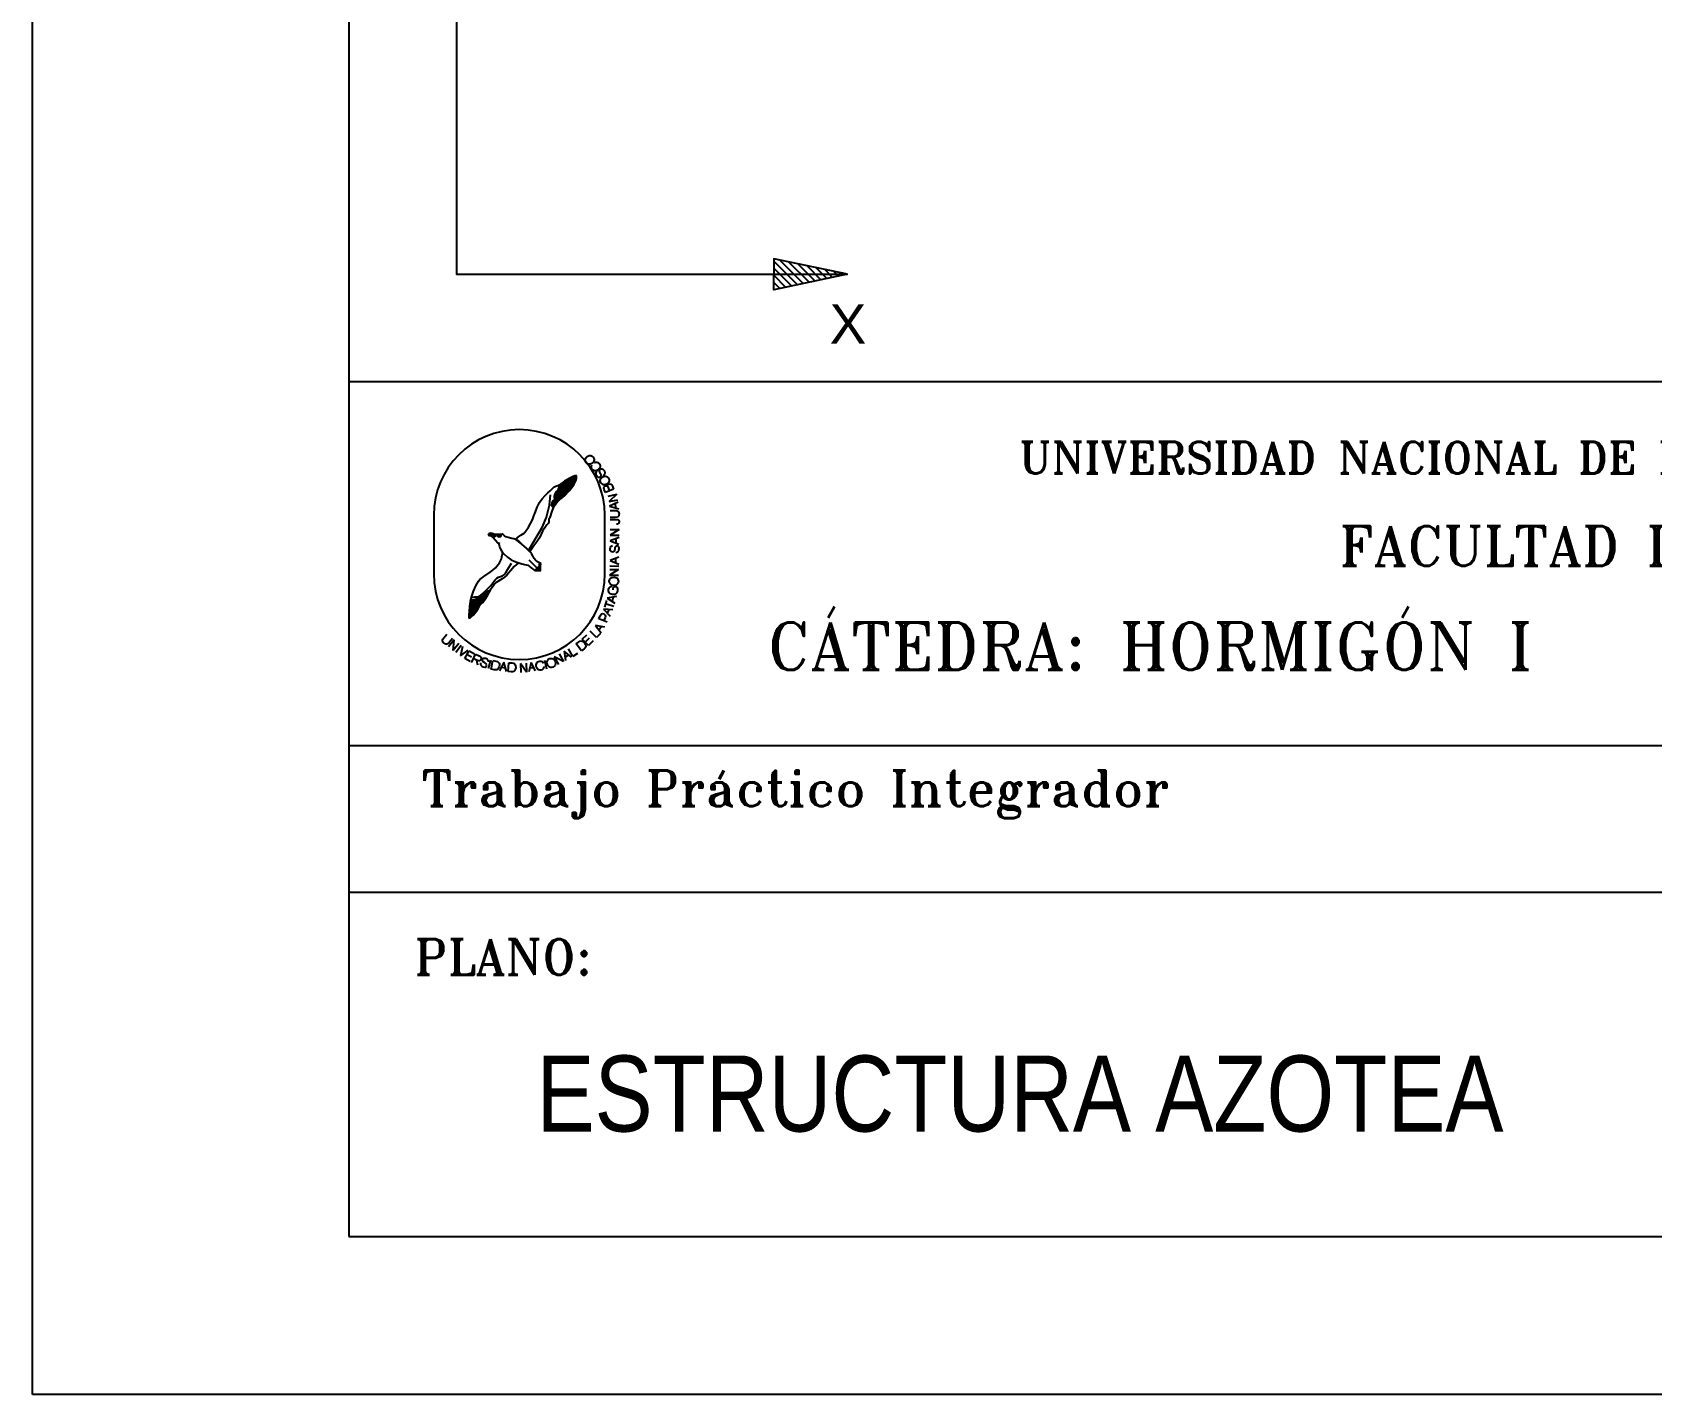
# Model space of a CAD drawing. Header units: millimetres. Extents: x 190.8 to 271.9, y 200.6 to 238.1.
# Drawn here: x 190.81 to 203.59, y 203.39 to 214.15 of the extents above; entities that cross this region are included whole.
import ezdxf
from ezdxf.enums import TextEntityAlignment as Align

# ---------------------------------------------------------------- set-up
doc = ezdxf.new("R2010")
doc.units = ezdxf.units.MM
for name, color, linetype in [('Baja', 2, 'Continuous'), ('CARATULA', 7, 'Continuous'), ('CROQUIS', 7, 'Continuous'), ('Recuadro', 1, 'Continuous'), ('Textos', 2, 'Continuous')]:
    doc.layers.add(name, color=color, linetype=linetype)
doc.styles.add('NARROW', font='ARIALN.TTF', dxfattribs={"width": 0.9})
doc.styles.add('ROMANT', font='romant', dxfattribs={"height": 2.5})
doc.styles.get("Standard").update_dxf_attribs({"font": 'ARIAL.TTF'})

# ---------------------------------------------------------------- blocks, each defined once
blk = doc.blocks.new('*X120')
at = {"color": 0}
for p, q in [((-1.541, -1.612), (-1.11, -1.181)), ((-1.541, -1.629), (-1.146, -1.234)), ((-1.54, -1.593), (-1.075, -1.128)), ((-1.538, -1.573), (-1.036, -1.071)), ((-1.535, -1.553), (-1.015, -1.033)), ((-1.533, -1.533), (-0.997, -0.997)), ((-1.531, -1.513), (-0.978, -0.961)), ((-1.529, -1.494), (-0.96, -0.924)), ((-1.528, -1.475), (-0.982, -0.929)), ((-1.527, -1.456), (-1.019, -0.948)), ((-1.525, -1.437), (-1.057, -0.969)), ((-1.524, -1.418), (-1.098, -0.992)), ((-1.523, -1.399), (-1.141, -1.018)), ((-1.522, -1.38), (-1.22, -1.079)), ((-1.52, -1.361), (-1.294, -1.135)), ((-1.518, -1.341), (-1.337, -1.16)), ((-1.515, -1.321), (-1.37, -1.175)), ((-1.513, -1.301), (-1.391, -1.179)), ((-1.51, -1.28), (-1.41, -1.18)), ((-1.503, -1.256), (-1.428, -1.181)), ((-1.496, -1.231), (-1.45, -1.185)), ((-1.541, -1.647), (-1.25, -1.356)), ((-1.541, -1.665), (-1.267, -1.391)), ((-1.541, -1.682), (-1.286, -1.427)), ((-1.511, -1.67), (-1.31, -1.47)), ((-1.442, -1.619), (-1.385, -1.562))]:
    blk.add_line(p, q, dxfattribs=at)
blk = doc.blocks.new('*X121')
at = {"color": 0}
for p, q in [((0.271, -0.383), (0.359, -0.295)), ((0.288, -0.384), (0.414, -0.258)), ((0.305, -0.384), (0.413, -0.277)), ((0.322, -0.385), (0.412, -0.296)), ((0.34, -0.385), (0.41, -0.314)), ((0.357, -0.386), (0.409, -0.333)), ((0.363, -0.291), (0.416, -0.238)), ((0.366, -0.27), (0.418, -0.219)), ((0.369, -0.249), (0.42, -0.199)), ((0.372, -0.229), (0.411, -0.19)), ((0.374, -0.386), (0.408, -0.352)), ((0.375, -0.208), (0.401, -0.183)), ((0.378, -0.187), (0.39, -0.176)), ((0.391, -0.387), (0.407, -0.371))]:
    blk.add_line(p, q, dxfattribs=at)
blk = doc.blocks.new('*X122')
at = {"color": 0}
for p, q in [((-1.011, 0.58), (-0.965, 0.626)), ((-1.001, 0.608), (-0.991, 0.617)), ((-1, 0.573), (-0.941, 0.632)), ((-0.985, 0.571), (-0.928, 0.628)), ((-0.97, 0.568), (-0.915, 0.623)), ((-0.954, 0.566), (-0.901, 0.619)), ((-0.94, 0.563), (-0.887, 0.615)), ((-0.93, 0.555), (-0.874, 0.611)), ((-0.921, 0.546), (-0.86, 0.607)), ((-0.911, 0.538), (-0.846, 0.604)), ((-0.902, 0.53), (-0.837, 0.595)), ((-0.892, 0.522), (-0.836, 0.579)), ((-0.874, 0.522), (-0.834, 0.562)), ((-0.845, 0.534), (-0.833, 0.545)), ((-0.767, 0.559), (-0.734, 0.592)), ((-0.761, 0.548), (-0.715, 0.593)), ((-0.751, 0.54), (-0.7, 0.59)), ((-0.738, 0.535), (-0.687, 0.586)), ((-0.725, 0.53), (-0.677, 0.578)), ((-0.708, 0.53), (-0.668, 0.569)), ((-0.686, 0.533), (-0.664, 0.556))]:
    blk.add_line(p, q, dxfattribs=at)
blk = doc.blocks.new('*X119')
at = {"color": 0}
for p, q in [((0.707, 1.414), (1.381, 2.088)), ((0.708, 1.397), (1.376, 2.066)), ((0.715, 1.44), (1.385, 2.11)), ((0.716, 1.388), (1.364, 2.036)), ((0.721, 1.463), (1.388, 2.131)), ((0.724, 1.379), (1.341, 1.995)), ((0.733, 1.369), (1.313, 1.95)), ((0.741, 1.36), (1.273, 1.891)), ((0.785, 1.599), (1.384, 2.197)), ((0.785, 1.616), (1.363, 2.194)), ((0.786, 1.634), (1.343, 2.191)), ((0.789, 1.584), (1.39, 2.185)), ((0.789, 1.655), (1.314, 2.181)), ((0.792, 1.57), (1.39, 2.168)), ((0.794, 1.678), (1.282, 2.166)), ((0.796, 1.556), (1.391, 2.151)), ((0.804, 1.705), (1.245, 2.146)), ((0.833, 1.752), (1.207, 2.127)), ((0.896, 1.833), (1.168, 2.105)), ((0.909, 1.864), (1.126, 2.081)), ((0.913, 1.885), (1.085, 2.058)), ((0.916, 1.906), (1.038, 2.028)), ((0.919, 1.927), (0.985, 1.992)), ((0.922, 1.948), (0.931, 1.957)), ((0.996, 1.597), (1.216, 1.817)), ((0.726, 1.486), (0.78, 1.54)), ((0.75, 1.351), (0.825, 1.426))]:
    blk.add_line(p, q, dxfattribs=at)
blk = doc.blocks.new('GABIBATROS')
at = {"color": 1, "linetype": 'Continuous'}
for p, q in [((0.735, 1.123), (0.647, 1.064)), ((0.814, 1.168), (0.735, 1.123)), ((0.878, 1.201), (0.814, 1.168)), ((0.906, 1.213), (0.878, 1.201)), ((0.888, 1.061), (0.909, 1.096)), ((0.936, 1.217), (0.906, 1.213)), ((0.909, 1.096), (0.927, 1.128)), ((0.927, 1.128), (0.935, 1.168)), ((0.935, 1.168), (0.937, 1.19)), ((0.937, 1.19), (0.936, 1.217)), ((0.332, 0.797), (0.358, 0.828)), ((0.358, 0.828), (0.407, 0.883)), ((0.407, 0.883), (0.452, 0.927)), ((0.452, 0.927), (0.492, 0.963)), ((0.483, 0.721), (0.499, 0.896)), ((0.492, 0.963), (0.527, 0.997)), ((0.569, 0.819), (0.526, 0.779)), ((0.527, 0.997), (0.562, 1.027)), ((0.562, 1.027), (0.604, 1.047)), ((0.569, 0.902), (0.562, 0.874)), ((0.562, 0.874), (0.562, 0.847)), ((0.562, 0.847), (0.569, 0.819)), ((0.581, 0.929), (0.569, 0.902)), ((0.578, 0.923), (0.575, 0.907)), ((0.575, 0.907), (0.581, 0.891)), ((0.587, 0.931), (0.578, 0.923)), ((0.6, 0.95), (0.581, 0.929)), ((0.581, 0.891), (0.589, 0.877)), ((0.603, 0.824), (0.585, 0.795)), ((0.604, 0.938), (0.587, 0.931)), ((0.589, 0.877), (0.591, 0.865)), ((0.591, 0.865), (0.593, 0.854)), ((0.593, 0.854), (0.598, 0.844)), ((0.598, 0.844), (0.604, 0.835)), ((0.617, 0.969), (0.6, 0.95)), ((0.604, 0.835), (0.603, 0.824)), ((0.604, 1.047), (0.647, 1.064)), ((0.652, 0.95), (0.604, 0.938)), ((0.629, 0.988), (0.617, 0.969)), ((0.639, 1.009), (0.629, 0.988)), ((0.647, 1.064), (0.639, 1.009)), ((0.644, 0.804), (0.689, 0.842)), ((0.647, 1.064), (0.65, 1.055)), ((0.65, 1.055), (0.659, 1.044)), ((0.699, 0.962), (0.652, 0.95)), ((0.659, 1.044), (0.689, 1.021)), ((0.689, 1.021), (0.717, 0.998)), ((0.689, 0.842), (0.733, 0.877)), ((0.716, 0.97), (0.699, 0.962)), ((0.725, 0.978), (0.716, 0.97)), ((0.717, 0.998), (0.725, 0.988)), ((0.725, 0.988), (0.725, 0.978)), ((0.733, 0.877), (0.814, 0.963)), ((0.814, 0.963), (0.854, 1.013)), ((0.854, 1.013), (0.888, 1.061)), ((1.396, 1.012), (1.402, 1.033)), ((1.402, 0.985), (1.396, 1.012)), ((1.402, 1.033), (1.419, 1.046)), ((1.423, 0.933), (1.402, 0.985)), ((1.419, 1.046), (1.438, 1.048)), ((1.56, 0.988), (1.423, 0.933)), ((1.438, 1.048), (1.448, 1.044)), ((1.448, 1.044), (1.456, 1.038)), ((1.456, 1.038), (1.458, 1.051)), ((1.458, 1.051), (1.462, 1.062)), ((1.462, 1.062), (1.48, 1.076)), ((1.48, 1.076), (1.498, 1.079)), ((1.498, 1.079), (1.516, 1.074)), ((1.516, 1.074), (1.528, 1.062)), ((1.528, 1.062), (1.54, 1.04)), ((1.54, 1.04), (1.56, 0.988)), ((0.219, 0.538), (0.246, 0.608)), ((0.246, 0.608), (0.275, 0.687)), ((0.275, 0.687), (0.31, 0.764)), ((0.31, 0.764), (0.332, 0.797)), ((0.432, 0.519), (0.483, 0.721)), ((0.52, 0.62), (0.489, 0.513)), ((0.519, 0.749), (0.511, 0.724)), ((0.511, 0.724), (0.544, 0.688)), ((0.526, 0.779), (0.519, 0.749)), ((0.553, 0.705), (0.52, 0.62)), ((0.534, 0.746), (0.53, 0.737)), ((0.53, 0.737), (0.532, 0.728)), ((0.532, 0.728), (0.538, 0.721)), ((0.544, 0.753), (0.534, 0.746)), ((0.538, 0.721), (0.553, 0.705)), ((0.557, 0.758), (0.544, 0.753)), ((0.544, 0.688), (0.595, 0.749)), ((0.565, 0.766), (0.557, 0.758)), ((0.585, 0.795), (0.565, 0.766)), ((0.595, 0.749), (0.644, 0.804)), ((1.5, 0.629), (1.586, 0.63)), ((1.586, 0.63), (1.606, 0.629)), ((1.606, 0.629), (1.621, 0.626)), ((1.621, 0.626), (1.634, 0.619)), ((1.634, 0.619), (1.643, 0.608)), ((1.643, 0.608), (1.65, 0.592)), ((1.651, 0.554), (1.646, 0.538)), ((1.65, 0.592), (1.652, 0.573)), ((1.652, 0.573), (1.651, 0.554)), ((0.052, 0.25), (0.088, 0.295)), ((0.088, 0.295), (0.125, 0.351)), ((0.125, 0.351), (0.16, 0.41)), ((0.16, 0.41), (0.192, 0.473)), ((0.192, 0.473), (0.219, 0.538)), ((0.219, 0.11), (0.362, 0.357)), ((0.365, 0.283), (0.341, 0.229)), ((0.362, 0.357), (0.432, 0.519)), ((0.401, 0.34), (0.365, 0.283)), ((0.435, 0.388), (0.401, 0.34)), ((0.456, 0.412), (0.435, 0.388)), ((0.463, 0.42), (0.456, 0.412)), ((0.468, 0.431), (0.463, 0.42)), ((0.472, 0.493), (0.468, 0.486)), ((0.468, 0.486), (0.469, 0.46)), ((0.47, 0.445), (0.468, 0.431)), ((0.469, 0.46), (0.47, 0.445)), ((0.477, 0.496), (0.472, 0.493)), ((0.483, 0.502), (0.477, 0.496)), ((0.489, 0.513), (0.483, 0.502)), ((1.502, 0.478), (1.604, 0.48)), ((1.588, 0.512), (1.503, 0.511)), ((1.625, 0.519), (1.588, 0.512)), ((1.604, 0.48), (1.632, 0.476)), ((1.63, 0.401), (1.61, 0.399)), ((1.637, 0.527), (1.625, 0.519)), ((1.643, 0.409), (1.63, 0.401)), ((1.632, 0.476), (1.642, 0.47)), ((1.646, 0.538), (1.637, 0.527)), ((1.642, 0.47), (1.648, 0.462)), ((1.651, 0.421), (1.643, 0.409)), ((1.648, 0.462), (1.652, 0.451)), ((1.654, 0.439), (1.651, 0.421)), ((1.652, 0.451), (1.654, 0.439)), ((-0.543, 0.237), (-0.552, 0.212)), ((-0.552, 0.212), (-0.508, 0.205)), ((-0.51, 0.248), (-0.543, 0.237)), ((-0.483, 0.24), (-0.51, 0.248)), ((-0.508, 0.205), (-0.474, 0.176)), ((-0.443, 0.228), (-0.483, 0.24)), ((-0.474, 0.176), (-0.441, 0.19)), ((-0.439, 0.188), (-0.47, 0.175)), ((-0.47, 0.175), (-0.387, 0.087)), ((-0.441, 0.19), (-0.443, 0.228)), ((-0.314, 0.233), (-0.441, 0.223)), ((-0.441, 0.223), (-0.439, 0.188)), ((-0.401, 0.206), (-0.397, 0.214)), ((-0.399, 0.199), (-0.401, 0.206)), ((-0.392, 0.191), (-0.399, 0.199)), ((-0.397, 0.214), (-0.39, 0.219)), ((-0.37, 0.183), (-0.392, 0.191)), ((-0.39, 0.219), (-0.379, 0.223)), ((-0.387, 0.087), (-0.377, 0.081)), ((-0.379, 0.223), (-0.366, 0.223)), ((-0.377, 0.081), (-0.372, 0.083)), ((-0.372, 0.083), (-0.369, 0.087)), ((-0.371, 0.078), (-0.372, 0.069)), ((-0.372, 0.069), (-0.367, 0.04)), ((-0.368, 0.082), (-0.371, 0.078)), ((-0.347, 0.187), (-0.37, 0.183)), ((-0.369, 0.087), (-0.366, 0.087)), ((-0.365, 0.085), (-0.368, 0.082)), ((-0.367, 0.04), (-0.362, 0.021)), ((-0.366, 0.223), (-0.354, 0.221)), ((-0.366, 0.087), (-0.365, 0.085)), ((-0.362, 0.021), (-0.354, 0)), ((-0.354, 0.221), (-0.345, 0.215)), ((-0.336, 0.2), (-0.347, 0.187)), ((-0.345, 0.215), (-0.338, 0.208)), ((-0.338, 0.208), (-0.336, 0.2)), ((-0.303, 0.229), (-0.314, 0.233)), ((-0.294, 0.219), (-0.303, 0.229)), ((-0.278, 0.202), (-0.294, 0.219)), ((-0.255, 0.189), (-0.278, 0.202)), ((-0.218, 0.175), (-0.255, 0.189)), ((-0.154, 0.161), (-0.218, 0.175)), ((-0.119, 0.152), (-0.154, 0.161)), ((-0.087, 0.14), (-0.119, 0.152)), ((-0.088, 0.143), (-0.062, 0.17)), ((-0.033, 0.105), (-0.088, 0.143)), ((-0.042, 0.11), (-0.087, 0.14)), ((-0.062, 0.17), (-0.04, 0.188)), ((0.023, 0.056), (-0.042, 0.11)), ((-0.04, 0.188), (-0.003, 0.214)), ((0.028, 0.054), (-0.033, 0.105)), ((-0.003, 0.214), (0.025, 0.23)), ((0.092, -0.006), (0.023, 0.056)), ((0.025, 0.23), (0.052, 0.25)), ((0.09, -0.004), (0.028, 0.054)), ((0.125, -0.043), (0.219, 0.11)), ((0.216, 0.036), (0.148, -0.064)), ((0.267, 0.103), (0.216, 0.036)), ((0.313, 0.171), (0.267, 0.103)), ((0.341, 0.229), (0.313, 0.171)), ((1.5, -0.017), (1.506, 0.011)), ((1.506, 0.011), (1.513, 0.023)), ((1.513, 0.023), (1.521, 0.031)), ((1.521, 0.031), (1.533, 0.036)), ((1.533, 0.036), (1.544, 0.038)), ((1.589, 0.018), (1.583, -0.01)), ((1.601, 0.03), (1.589, 0.018)), ((1.618, 0.034), (1.601, 0.03)), ((1.634, 0.032), (1.618, 0.034)), ((1.642, 0.025), (1.634, 0.032)), ((1.648, 0.014), (1.642, 0.025)), ((1.652, 0), (1.648, 0.014)), ((-0.382, -0.28), (-0.359, -0.249)), ((-0.359, -0.249), (-0.342, -0.218)), ((-0.354, 0), (-0.329, -0.048)), ((-0.342, -0.218), (-0.33, -0.186)), ((-0.33, -0.186), (-0.322, -0.151)), ((-0.329, -0.048), (-0.311, -0.075)), ((-0.322, -0.151), (-0.307, -0.08)), ((-0.311, -0.075), (-0.29, -0.101)), ((-0.29, -0.101), (-0.228, -0.154)), ((-0.228, -0.154), (-0.163, -0.199)), ((-0.221, -0.361), (-0.162, -0.258)), ((-0.163, -0.199), (-0.114, -0.225)), ((-0.114, -0.225), (-0.071, -0.242)), ((-0.042, -0.253), (-0.075, -0.279)), ((-0.071, -0.242), (0.015, -0.271)), ((0.015, -0.271), (0.062, -0.279)), ((0.148, -0.064), (0.09, -0.004)), ((0.147, -0.061), (0.092, -0.006)), ((0.131, -0.199), (0.26, -0.332)), ((0.166, -0.082), (0.147, -0.061)), ((0.181, -0.104), (0.166, -0.082)), ((0.204, -0.144), (0.181, -0.104)), ((0.223, -0.18), (0.204, -0.144)), ((0.245, -0.209), (0.223, -0.18)), ((0.268, -0.229), (0.245, -0.209)), ((0.29, -0.242), (0.268, -0.229)), ((0.336, -0.264), (0.29, -0.242)), ((0.311, -0.249), (0.3, -0.325)), ((0.336, -0.264), (0.311, -0.249)), ((0.329, -0.288), (0.336, -0.264)), ((0.331, -0.311), (0.336, -0.264)), ((1.505, -0.045), (1.5, -0.017)), ((1.52, -0.063), (1.505, -0.045)), ((1.54, -0.07), (1.52, -0.063)), ((1.559, -0.064), (1.54, -0.07)), ((1.573, -0.05), (1.559, -0.064)), ((1.583, -0.01), (1.573, -0.05)), ((1.599, -0.076), (1.614, -0.074)), ((1.614, -0.074), (1.628, -0.068)), ((1.628, -0.068), (1.639, -0.059)), ((1.639, -0.059), (1.647, -0.048)), ((1.647, -0.048), (1.651, -0.033)), ((1.651, -0.033), (1.653, -0.015)), ((1.653, -0.015), (1.652, 0)), ((-0.715, -0.558), (-0.692, -0.532)), ((-0.692, -0.532), (-0.67, -0.513)), ((-0.67, -0.513), (-0.623, -0.48)), ((-0.623, -0.48), (-0.52, -0.409)), ((-0.52, -0.409), (-0.475, -0.375)), ((-0.475, -0.375), (-0.431, -0.335)), ((-0.458, -0.569), (-0.434, -0.538)), ((-0.434, -0.538), (-0.408, -0.512)), ((-0.431, -0.335), (-0.382, -0.28)), ((-0.317, -0.519), (-0.415, -0.584)), ((-0.408, -0.512), (-0.377, -0.495)), ((-0.377, -0.495), (-0.346, -0.484)), ((-0.346, -0.484), (-0.313, -0.472)), ((-0.278, -0.495), (-0.317, -0.519)), ((-0.313, -0.472), (-0.297, -0.462)), ((-0.297, -0.462), (-0.281, -0.448)), ((-0.281, -0.448), (-0.25, -0.409)), ((-0.237, -0.459), (-0.278, -0.495)), ((-0.25, -0.409), (-0.221, -0.361)), ((-0.176, -0.388), (-0.237, -0.459)), ((-0.115, -0.315), (-0.176, -0.388)), ((-0.075, -0.279), (-0.115, -0.315)), ((0.062, -0.279), (0.087, -0.283)), ((0.087, -0.283), (0.113, -0.293)), ((0.113, -0.293), (0.142, -0.311)), ((0.142, -0.311), (0.172, -0.334)), ((0.172, -0.334), (0.233, -0.383)), ((0.233, -0.383), (0.329, -0.385)), ((0.28, -0.336), (0.238, -0.381)), ((0.238, -0.381), (0.327, -0.383)), ((0.3, -0.325), (0.28, -0.336)), ((0.324, -0.314), (0.329, -0.288)), ((0.329, -0.385), (0.324, -0.314)), ((0.327, -0.383), (0.331, -0.311)), ((1.487, -0.56), (1.491, -0.541)), ((1.491, -0.541), (1.499, -0.524)), ((1.499, -0.524), (1.511, -0.511)), ((1.511, -0.511), (1.528, -0.501)), ((1.528, -0.501), (1.568, -0.494)), ((1.568, -0.494), (1.59, -0.498)), ((1.59, -0.498), (1.608, -0.505)), ((1.608, -0.505), (1.624, -0.517)), ((1.624, -0.517), (1.634, -0.532)), ((1.634, -0.532), (1.64, -0.55)), ((-0.85, -0.899), (-0.826, -0.813)), ((-0.826, -0.813), (-0.799, -0.729)), ((-0.799, -0.729), (-0.76, -0.638)), ((-0.76, -0.638), (-0.715, -0.558)), ((-0.751, -0.824), (-0.718, -0.818)), ((-0.52, -0.712), (-0.731, -0.91)), ((-0.718, -0.818), (-0.7, -0.811)), ((-0.676, -0.808), (-0.715, -0.839)), ((-0.7, -0.811), (-0.682, -0.802)), ((-0.682, -0.802), (-0.64, -0.769)), ((-0.63, -0.772), (-0.676, -0.808)), ((-0.64, -0.769), (-0.595, -0.725)), ((-0.574, -0.74), (-0.63, -0.772)), ((-0.595, -0.725), (-0.513, -0.639)), ((-0.593, -0.846), (-0.563, -0.802)), ((-0.516, -0.71), (-0.574, -0.74)), ((-0.563, -0.802), (-0.516, -0.71)), ((-0.456, -0.63), (-0.52, -0.712)), ((-0.513, -0.639), (-0.483, -0.603)), ((-0.483, -0.603), (-0.458, -0.569)), ((-0.438, -0.605), (-0.456, -0.63)), ((-0.415, -0.584), (-0.438, -0.605)), ((1.475, -0.722), (1.476, -0.701)), ((1.479, -0.741), (1.475, -0.722)), ((1.476, -0.701), (1.485, -0.672)), ((1.488, -0.758), (1.479, -0.741)), ((1.485, -0.672), (1.503, -0.655)), ((1.491, -0.589), (1.487, -0.56)), ((1.503, -0.772), (1.488, -0.758)), ((1.506, -0.613), (1.491, -0.589)), ((1.503, -0.655), (1.529, -0.647)), ((1.521, -0.781), (1.503, -0.772)), ((1.53, -0.628), (1.506, -0.613)), ((1.541, -0.787), (1.521, -0.781)), ((1.562, -0.635), (1.53, -0.628)), ((1.562, -0.787), (1.541, -0.787)), ((1.551, -0.706), (1.56, -0.649)), ((1.56, -0.649), (1.615, -0.658)), ((1.563, -0.635), (1.562, -0.635)), ((1.582, -0.784), (1.562, -0.787)), ((1.582, -0.634), (1.563, -0.635)), ((1.601, -0.628), (1.582, -0.634)), ((1.599, -0.775), (1.582, -0.784)), ((1.612, -0.761), (1.599, -0.775)), ((1.617, -0.619), (1.601, -0.628)), ((1.622, -0.743), (1.612, -0.761)), ((1.615, -0.658), (1.627, -0.691)), ((1.629, -0.605), (1.617, -0.619)), ((1.628, -0.723), (1.622, -0.743)), ((1.627, -0.691), (1.628, -0.723)), ((1.637, -0.588), (1.629, -0.605)), ((1.641, -0.568), (1.637, -0.588)), ((1.64, -0.55), (1.641, -0.568)), ((-0.872, -1.076), (-0.879, -1.135)), ((-0.866, -0.984), (-0.872, -1.076)), ((-0.86, -0.935), (-0.866, -0.984)), ((-0.85, -0.899), (-0.86, -0.935)), ((-0.842, -0.887), (-0.85, -0.899)), ((-0.731, -0.91), (-0.85, -0.899)), ((-0.833, -0.88), (-0.842, -0.887)), ((-0.812, -0.875), (-0.833, -0.88)), ((-0.815, -0.83), (-0.783, -0.826)), ((-0.791, -0.874), (-0.812, -0.875)), ((-0.804, -1.133), (-0.765, -1.091)), ((-0.772, -0.871), (-0.791, -0.874)), ((-0.783, -0.826), (-0.751, -0.824)), ((-0.743, -0.857), (-0.772, -0.871)), ((-0.765, -1.091), (-0.731, -1.045)), ((-0.715, -0.839), (-0.743, -0.857)), ((-0.731, -1.045), (-0.709, -1.003)), ((-0.709, -1.003), (-0.692, -0.967)), ((-0.692, -0.967), (-0.669, -0.945)), ((-0.669, -0.945), (-0.644, -0.922)), ((-0.644, -0.922), (-0.593, -0.846)), ((-0.879, -1.135), (-0.879, -1.186)), ((-0.879, -1.186), (-0.858, -1.176)), ((-0.858, -1.176), (-0.84, -1.164)), ((-0.84, -1.164), (-0.804, -1.133)), ((1.313, -1.196), (1.334, -1.146)), ((1.45, -1.254), (1.313, -1.196)), ((1.334, -1.146), (1.344, -1.126)), ((1.344, -1.126), (1.358, -1.112)), ((1.358, -1.112), (1.376, -1.107)), ((1.376, -1.107), (1.396, -1.11)), ((1.416, -1.178), (1.393, -1.23)), ((1.396, -1.11), (1.41, -1.12)), ((1.41, -1.12), (1.421, -1.133)), ((1.423, -1.153), (1.416, -1.178)), ((1.421, -1.133), (1.423, -1.153)), ((-1.322, -1.565), (-1.32, -1.551)), ((-1.319, -1.579), (-1.322, -1.565)), ((-1.32, -1.551), (-1.314, -1.536)), ((-1.31, -1.592), (-1.319, -1.579)), ((-1.314, -1.536), (-1.301, -1.518)), ((-1.296, -1.606), (-1.31, -1.592)), ((-1.301, -1.518), (-1.248, -1.453)), ((-1.28, -1.616), (-1.296, -1.606)), ((-1.264, -1.622), (-1.28, -1.616)), ((-1.249, -1.622), (-1.264, -1.622)), ((-1.236, -1.617), (-1.249, -1.622)), ((-1.21, -1.592), (-1.236, -1.617)), ((-1.156, -1.526), (-1.21, -1.592)), ((0.93, -1.617), (0.971, -1.586)), ((1.02, -1.735), (0.93, -1.617)), ((0.971, -1.586), (0.994, -1.572)), ((0.994, -1.572), (1.018, -1.567)), ((1.018, -1.567), (1.033, -1.57)), ((1.033, -1.536), (1.109, -1.464)), ((1.137, -1.643), (1.033, -1.536)), ((1.033, -1.57), (1.047, -1.577)), ((1.047, -1.577), (1.073, -1.601)), ((1.073, -1.601), (1.088, -1.627)), ((1.088, -1.627), (1.093, -1.65)), ((1.215, -1.568), (1.137, -1.643)), ((1.168, -1.404), (1.168, -1.404)), ((1.275, -1.507), (1.168, -1.404)), ((1.339, -1.44), (1.275, -1.507)), ((1.339, -1.44), (1.339, -1.44)), ((-0.947, -1.863), (-0.875, -1.733)), ((-0.853, -1.915), (-0.947, -1.863)), ((-0.875, -1.733), (-0.782, -1.784)), ((-0.825, -1.928), (-0.766, -1.793)), ((-0.751, -1.89), (-0.798, -1.865)), ((-0.766, -1.793), (-0.706, -1.82)), ((-0.71, -1.902), (-0.751, -1.89)), ((-0.695, -1.9), (-0.71, -1.902)), ((-0.706, -1.82), (-0.68, -1.837)), ((-0.682, -1.892), (-0.695, -1.9)), ((-0.674, -1.88), (-0.682, -1.892)), ((-0.68, -1.837), (-0.673, -1.845)), ((-0.671, -1.856), (-0.674, -1.88)), ((-0.673, -1.845), (-0.671, -1.856)), ((-0.655, -1.881), (-0.642, -1.864)), ((-0.655, -1.899), (-0.655, -1.881)), ((-0.644, -1.916), (-0.655, -1.899)), ((-0.642, -1.864), (-0.632, -1.858)), ((-0.632, -1.858), (-0.62, -1.856)), ((-0.62, -1.856), (-0.592, -1.859)), ((-0.592, -1.859), (-0.567, -1.874)), ((-0.567, -1.874), (-0.553, -1.895)), ((-0.552, -1.907), (-0.554, -1.918)), ((-0.553, -1.895), (-0.552, -1.907)), ((-0.503, -2.043), (-0.472, -1.898)), ((-0.472, -1.898), (-0.421, -1.908)), ((-0.421, -1.908), (-0.395, -1.916)), ((0.295, -1.912), (0.313, -1.907)), ((0.313, -1.907), (0.334, -1.906)), ((0.334, -1.906), (0.351, -1.913)), ((0.438, -1.932), (0.443, -1.904)), ((0.443, -1.904), (0.458, -1.881)), ((0.458, -1.881), (0.483, -1.866)), ((0.483, -1.866), (0.502, -1.861)), ((0.502, -1.861), (0.521, -1.862)), ((0.521, -1.862), (0.539, -1.867)), ((0.539, -1.867), (0.554, -1.879)), ((0.554, -1.879), (0.567, -1.893)), ((0.567, -1.893), (0.577, -1.913)), ((0.873, -1.828), (0.798, -1.702)), ((0.952, -1.781), (0.873, -1.828)), ((1.062, -1.703), (1.02, -1.735)), ((1.08, -1.686), (1.062, -1.703)), ((1.09, -1.669), (1.08, -1.686)), ((1.093, -1.65), (1.09, -1.669)), ((-0.826, -1.929), (-0.825, -1.928)), ((-0.679, -1.936), (-0.682, -1.95)), ((-0.682, -1.95), (-0.68, -1.965)), ((-0.68, -1.965), (-0.675, -1.978)), ((-0.675, -1.978), (-0.666, -1.989)), ((-0.666, -1.989), (-0.654, -1.999)), ((-0.654, -1.999), (-0.638, -2.006)), ((-0.617, -1.932), (-0.644, -1.916)), ((-0.638, -2.006), (-0.609, -2.01)), ((-0.59, -1.948), (-0.617, -1.932)), ((-0.609, -2.01), (-0.596, -2.007)), ((-0.596, -2.007), (-0.588, -2.003)), ((-0.575, -1.966), (-0.59, -1.948)), ((-0.588, -2.003), (-0.578, -1.984)), ((-0.578, -1.984), (-0.575, -1.966)), ((-0.449, -2.054), (-0.503, -2.043)), ((-0.425, -2.057), (-0.449, -2.054)), ((-0.407, -2.053), (-0.425, -2.057)), ((-0.39, -2.043), (-0.407, -2.053)), ((-0.395, -1.916), (-0.377, -1.931)), ((-0.376, -2.024), (-0.39, -2.043)), ((-0.377, -1.931), (-0.369, -1.944)), ((-0.366, -1.996), (-0.376, -2.024)), ((-0.369, -1.944), (-0.364, -1.96)), ((-0.363, -1.976), (-0.366, -1.996)), ((-0.364, -1.96), (-0.363, -1.976)), ((-0.218, -2.082), (-0.205, -1.934)), ((-0.164, -2.087), (-0.218, -2.082)), ((-0.205, -1.934), (-0.154, -1.939)), ((-0.14, -2.087), (-0.164, -2.087)), ((-0.154, -1.939), (-0.128, -1.944)), ((-0.122, -2.081), (-0.14, -2.087)), ((-0.128, -1.944), (-0.107, -1.956)), ((-0.107, -2.069), (-0.122, -2.081)), ((-0.107, -1.956), (-0.097, -1.968)), ((-0.095, -2.048), (-0.107, -2.069)), ((-0.097, -1.968), (-0.091, -1.983)), ((-0.088, -2.018), (-0.095, -2.048)), ((-0.091, -1.983), (-0.088, -2.018)), ((0.256, -1.971), (0.259, -1.952)), ((0.257, -1.993), (0.256, -1.971)), ((0.262, -2.013), (0.257, -1.993)), ((0.259, -1.952), (0.267, -1.935)), ((0.271, -2.031), (0.262, -2.013)), ((0.267, -1.935), (0.279, -1.922)), ((0.283, -2.046), (0.271, -2.031)), ((0.279, -1.922), (0.295, -1.912)), ((0.297, -2.056), (0.283, -2.046)), ((0.316, -2.06), (0.297, -2.056)), ((0.337, -2.059), (0.316, -2.06)), ((0.359, -2.052), (0.337, -2.059)), ((0.351, -1.913), (0.367, -1.924)), ((0.375, -2.04), (0.359, -2.052)), ((0.367, -1.924), (0.377, -1.94)), ((0.386, -2.022), (0.375, -2.04)), ((0.391, -2), (0.386, -2.022)), ((0.445, -1.965), (0.438, -1.932)), ((0.445, -1.965), (0.445, -1.965)), ((0.455, -1.982), (0.445, -1.965)), ((0.467, -1.997), (0.455, -1.982)), ((0.482, -2.008), (0.467, -1.997)), ((0.5, -2.014), (0.482, -2.008)), ((0.519, -2.014), (0.5, -2.014)), ((0.538, -2.009), (0.519, -2.014)), ((0.554, -2.001), (0.538, -2.009)), ((0.569, -1.988), (0.554, -2.001)), ((0.578, -1.973), (0.569, -1.988)), ((0.577, -1.913), (0.582, -1.934)), ((0.582, -1.954), (0.578, -1.973)), ((0.582, -1.934), (0.582, -1.954))]:
    blk.add_line(p, q, dxfattribs=at)
at = {"color": 1}
for p, q in [((1.457, 1.041), (1.49, 0.96)), ((1.468, 0.874), (1.613, 0.904)), ((1.613, 0.904), (1.488, 0.779)), ((1.488, 0.779), (1.634, 0.809)), ((1.638, 0.772), (1.494, 0.703)), ((1.494, 0.703), (1.647, 0.657)), ((1.585, 0.747), (1.59, 0.674)), ((1.503, 0.311), (1.652, 0.31)), ((1.652, 0.31), (1.503, 0.214)), ((1.503, 0.214), (1.652, 0.213)), ((1.653, 0.177), (1.503, 0.119)), ((1.503, 0.119), (1.651, 0.061)), ((1.597, 0.155), (1.597, 0.082)), ((1.649, -0.156), (1.5, -0.213)), ((1.5, -0.213), (1.647, -0.272)), ((1.594, -0.177), (1.594, -0.251)), ((1.644, -0.365), (1.494, -0.459)), ((1.494, -0.459), (1.642, -0.462)), ((1.496, -0.362), (1.644, -0.365)), ((1.646, -0.311), (1.498, -0.306)), ((1.389, -1.035), (1.5, -1.149)), ((1.549, -1.044), (1.389, -1.035)), ((1.441, -0.889), (1.407, -1)), ((1.566, -0.988), (1.424, -0.945)), ((1.61, -0.82), (1.452, -0.845)), ((1.452, -0.845), (1.584, -0.933)), ((1.481, -1.04), (1.453, -1.101)), ((1.551, -0.829), (1.534, -0.9)), ((1.257, -1.305), (1.353, -1.431)), ((1.415, -1.333), (1.257, -1.305)), ((1.355, -1.322), (1.316, -1.382)), ((-1.124, -1.551), (-1.218, -1.667)), ((-1.142, -1.728), (-1.124, -1.551)), ((-1.048, -1.612), (-1.142, -1.728)), ((1.15, -1.523), (1.083, -1.588)), ((-1.01, -1.642), (-1.099, -1.761)), ((-0.986, -1.662), (-1.019, -1.818)), ((-1.019, -1.818), (-0.888, -1.725)), ((-0.836, -1.839), (-0.911, -1.798)), ((-0.751, -1.889), (-0.735, -1.969)), ((-0.546, -2.031), (-0.505, -1.889)), ((0.395, -1.893), (0.431, -2.038)), ((0.56, -1.834), (0.634, -1.963)), ((0.718, -1.915), (0.56, -1.834)), ((0.644, -1.785), (0.718, -1.915)), ((0.73, -1.74), (0.749, -1.898)), ((0.852, -1.843), (0.73, -1.74)), ((0.805, -1.804), (0.742, -1.839)), ((-0.289, -1.927), (-0.361, -2.069)), ((-0.262, -2.024), (-0.333, -2.014)), ((-0.245, -2.081), (-0.289, -1.927)), ((-0.009, -1.949), (-0.001, -2.098)), ((0.096, -2.093), (-0.009, -1.949)), ((0.088, -1.944), (0.096, -2.093)), ((0.17, -1.932), (0.132, -2.087)), ((0.217, -2.018), (0.146, -2.029)), ((0.247, -2.072), (0.17, -1.932))]:
    blk.add_line(p, q, dxfattribs=at)
at = {"color": 1, "linetype": 'Continuous'}
for points in [[(1.204, 1.429), (1.194, 1.423), (1.185, 1.418), (1.177, 1.415), (1.171, 1.412), (1.165, 1.41), (1.159, 1.409), (1.154, 1.409), (1.15, 1.409), (1.146, 1.409), (1.142, 1.409), (1.138, 1.41), (1.134, 1.411), (1.131, 1.411), (1.128, 1.413), (1.124, 1.414), (1.121, 1.416), (1.118, 1.417), (1.115, 1.419), (1.112, 1.421), (1.11, 1.423), (1.107, 1.425), (1.105, 1.428), (1.102, 1.43), (1.1, 1.432), (1.098, 1.434), (1.096, 1.436), (1.095, 1.438), (1.093, 1.441), (1.092, 1.443), (1.091, 1.445), (1.09, 1.447), (1.089, 1.449), (1.088, 1.451), (1.087, 1.453), (1.086, 1.456), (1.085, 1.458), (1.084, 1.46), (1.084, 1.462), (1.083, 1.464), (1.083, 1.467), (1.083, 1.469), (1.082, 1.471), (1.082, 1.473), (1.082, 1.476), (1.082, 1.478), (1.082, 1.48), (1.082, 1.483), (1.082, 1.485), (1.083, 1.487), (1.083, 1.49), (1.084, 1.492), (1.084, 1.494), (1.085, 1.496), (1.086, 1.499), (1.086, 1.501), (1.087, 1.503), (1.088, 1.505), (1.09, 1.508), (1.091, 1.51), (1.092, 1.512), (1.093, 1.514), (1.095, 1.516), (1.096, 1.518), (1.098, 1.52), (1.099, 1.522), (1.101, 1.524), (1.103, 1.526), (1.105, 1.528), (1.106, 1.53), (1.108, 1.532), (1.11, 1.534), (1.112, 1.535), (1.114, 1.537), (1.116, 1.539), (1.118, 1.54), (1.121, 1.542), (1.123, 1.543), (1.125, 1.545), (1.127, 1.546), (1.13, 1.547), (1.132, 1.548), (1.134, 1.549), (1.136, 1.55), (1.139, 1.551), (1.141, 1.552), (1.144, 1.553), (1.146, 1.553), (1.148, 1.554), (1.151, 1.554), (1.153, 1.555), (1.156, 1.555), (1.158, 1.555), (1.16, 1.555), (1.163, 1.555), (1.165, 1.555), (1.167, 1.555), (1.17, 1.555), (1.172, 1.555), (1.174, 1.554), (1.177, 1.554), (1.179, 1.553), (1.181, 1.553), (1.183, 1.552), (1.185, 1.552), (1.188, 1.551), (1.19, 1.55), (1.192, 1.549), (1.194, 1.548), (1.196, 1.547), (1.198, 1.546), (1.2, 1.544), (1.202, 1.543), (1.204, 1.542), (1.205, 1.54), (1.207, 1.539), (1.209, 1.537), (1.211, 1.535), (1.212, 1.534), (1.214, 1.532), (1.215, 1.53), (1.217, 1.528), (1.218, 1.526), (1.22, 1.524), (1.221, 1.522), (1.222, 1.52), (1.223, 1.518), (1.225, 1.516), (1.226, 1.514), (1.227, 1.512), (1.228, 1.509), (1.228, 1.507), (1.229, 1.505), (1.23, 1.503), (1.23, 1.5), (1.231, 1.498), (1.231, 1.496), (1.232, 1.494), (1.232, 1.491), (1.232, 1.489), (1.232, 1.487), (1.232, 1.484), (1.232, 1.482), (1.232, 1.48), (1.232, 1.478), (1.231, 1.475), (1.231, 1.473), (1.23, 1.471), (1.23, 1.469), (1.229, 1.466), (1.228, 1.464), (1.227, 1.462), (1.226, 1.46), (1.225, 1.458), (1.224, 1.455), (1.223, 1.453), (1.222, 1.451), (1.22, 1.449), (1.219, 1.447), (1.217, 1.444), (1.216, 1.442), (1.214, 1.44), (1.212, 1.438), (1.21, 1.435), (1.208, 1.433), (1.206, 1.432), (1.205, 1.43), (1.204, 1.429), (1.204, 1.429)], [(1.24, 1.438), (1.248, 1.44), (1.254, 1.442), (1.26, 1.443), (1.265, 1.444), (1.27, 1.444), (1.274, 1.444), (1.277, 1.443), (1.28, 1.443), (1.283, 1.442), (1.286, 1.442), (1.289, 1.441), (1.291, 1.44), (1.294, 1.439), (1.296, 1.438), (1.298, 1.437), (1.301, 1.435), (1.303, 1.434), (1.305, 1.433), (1.307, 1.431), (1.309, 1.429), (1.311, 1.427), (1.313, 1.426), (1.315, 1.424), (1.317, 1.422), (1.318, 1.42), (1.32, 1.417), (1.322, 1.415), (1.323, 1.413), (1.325, 1.411), (1.326, 1.409), (1.327, 1.406), (1.328, 1.404), (1.329, 1.402), (1.33, 1.4), (1.331, 1.397), (1.332, 1.395), (1.333, 1.393), (1.333, 1.391), (1.334, 1.389), (1.334, 1.386), (1.335, 1.384), (1.335, 1.382), (1.335, 1.38), (1.335, 1.378), (1.335, 1.376), (1.335, 1.373), (1.334, 1.371), (1.334, 1.369), (1.333, 1.367), (1.333, 1.365), (1.332, 1.362), (1.331, 1.36), (1.33, 1.358), (1.329, 1.356), (1.328, 1.354), (1.327, 1.351), (1.326, 1.349), (1.325, 1.347), (1.324, 1.345), (1.322, 1.343), (1.321, 1.341), (1.319, 1.339), (1.318, 1.337), (1.316, 1.335), (1.315, 1.333), (1.313, 1.331), (1.311, 1.329), (1.31, 1.327), (1.308, 1.325), (1.306, 1.323), (1.304, 1.321), (1.302, 1.32), (1.3, 1.318), (1.298, 1.316), (1.296, 1.315), (1.293, 1.313), (1.291, 1.312), (1.289, 1.31), (1.286, 1.309), (1.284, 1.308), (1.282, 1.306), (1.279, 1.305), (1.277, 1.304), (1.275, 1.303), (1.273, 1.303), (1.27, 1.302), (1.268, 1.301), (1.266, 1.301), (1.263, 1.3), (1.261, 1.3), (1.259, 1.299), (1.257, 1.299), (1.254, 1.299), (1.252, 1.299), (1.25, 1.299), (1.248, 1.299), (1.245, 1.299), (1.243, 1.299), (1.241, 1.3), (1.239, 1.3), (1.237, 1.301), (1.235, 1.301), (1.232, 1.302), (1.23, 1.302), (1.228, 1.303), (1.226, 1.304), (1.224, 1.305), (1.222, 1.306), (1.22, 1.307), (1.218, 1.308), (1.216, 1.31), (1.214, 1.311), (1.212, 1.312), (1.21, 1.314), (1.209, 1.315), (1.207, 1.317), (1.205, 1.319), (1.203, 1.32), (1.202, 1.322), (1.2, 1.324), (1.199, 1.326), (1.197, 1.328), (1.196, 1.33), (1.195, 1.332), (1.194, 1.334), (1.192, 1.336), (1.191, 1.339), (1.19, 1.341), (1.189, 1.343), (1.189, 1.345), (1.188, 1.348), (1.187, 1.35), (1.187, 1.352), (1.187, 1.355), (1.186, 1.358), (1.186, 1.36), (1.186, 1.363), (1.187, 1.367), (1.187, 1.37), (1.188, 1.374), (1.189, 1.378), (1.191, 1.383), (1.193, 1.389), (1.195, 1.395)], [(1.447, 1.074), (1.436, 1.07), (1.427, 1.067), (1.419, 1.065), (1.411, 1.064), (1.405, 1.063), (1.4, 1.063), (1.395, 1.064), (1.391, 1.065), (1.386, 1.066), (1.383, 1.067), (1.379, 1.068), (1.376, 1.069), (1.372, 1.071), (1.369, 1.073), (1.367, 1.075), (1.364, 1.077), (1.361, 1.079), (1.359, 1.081), (1.356, 1.084), (1.354, 1.086), (1.352, 1.089), (1.35, 1.092), (1.348, 1.094), (1.346, 1.097), (1.345, 1.099), (1.343, 1.102), (1.342, 1.104), (1.341, 1.107), (1.34, 1.109), (1.339, 1.111), (1.338, 1.114), (1.338, 1.116), (1.337, 1.118), (1.337, 1.121), (1.336, 1.123), (1.336, 1.125), (1.336, 1.128), (1.336, 1.13), (1.336, 1.132), (1.336, 1.135), (1.336, 1.137), (1.336, 1.139), (1.336, 1.141), (1.337, 1.144), (1.337, 1.146), (1.338, 1.148), (1.338, 1.151), (1.339, 1.153), (1.34, 1.155), (1.341, 1.157), (1.342, 1.159), (1.343, 1.161), (1.344, 1.163), (1.345, 1.166), (1.346, 1.168), (1.347, 1.17), (1.349, 1.171), (1.35, 1.173), (1.352, 1.175), (1.354, 1.177), (1.355, 1.179), (1.357, 1.181), (1.359, 1.183), (1.361, 1.184), (1.363, 1.186), (1.365, 1.188), (1.367, 1.189), (1.369, 1.191), (1.371, 1.192), (1.373, 1.194), (1.376, 1.195), (1.378, 1.196), (1.38, 1.198), (1.383, 1.199), (1.385, 1.2), (1.388, 1.201), (1.39, 1.202), (1.393, 1.203), (1.395, 1.204), (1.397, 1.204), (1.4, 1.205), (1.402, 1.206), (1.405, 1.206), (1.407, 1.206), (1.41, 1.207), (1.412, 1.207), (1.415, 1.207), (1.417, 1.207), (1.419, 1.207), (1.422, 1.207), (1.424, 1.207), (1.427, 1.207), (1.429, 1.207), (1.431, 1.206), (1.433, 1.206), (1.436, 1.205), (1.438, 1.205), (1.44, 1.204), (1.442, 1.203), (1.444, 1.202), (1.446, 1.201), (1.448, 1.2), (1.45, 1.199), (1.452, 1.198), (1.454, 1.197), (1.456, 1.196), (1.458, 1.194), (1.46, 1.193), (1.462, 1.191), (1.463, 1.19), (1.465, 1.188), (1.467, 1.187), (1.468, 1.185), (1.47, 1.183), (1.471, 1.181), (1.473, 1.18), (1.474, 1.178), (1.475, 1.176), (1.476, 1.174), (1.477, 1.172), (1.479, 1.17), (1.48, 1.167), (1.481, 1.165), (1.482, 1.163), (1.482, 1.161), (1.483, 1.158), (1.484, 1.156), (1.485, 1.154), (1.485, 1.151), (1.486, 1.149), (1.486, 1.147), (1.486, 1.144), (1.487, 1.142), (1.487, 1.139), (1.487, 1.137), (1.487, 1.135), (1.487, 1.132), (1.487, 1.13), (1.486, 1.128), (1.486, 1.126), (1.486, 1.123), (1.485, 1.121), (1.485, 1.119), (1.484, 1.117), (1.483, 1.115), (1.482, 1.113), (1.481, 1.11), (1.48, 1.108), (1.479, 1.106), (1.478, 1.104), (1.476, 1.102), (1.475, 1.1), (1.473, 1.098), (1.472, 1.096), (1.47, 1.095), (1.469, 1.093), (1.467, 1.091), (1.465, 1.089), (1.463, 1.087), (1.461, 1.085), (1.459, 1.083), (1.456, 1.081), (1.454, 1.08), (1.452, 1.078), (1.45, 1.076), (1.449, 1.075), (1.448, 1.074), (1.447, 1.074)]]:
    blk.add_lwpolyline(points, dxfattribs=at)
blk.add_lwpolyline([(1.279, 1.287, 0.029143), (1.274, 1.283, 0.04084), (1.271, 1.279, 0.020576), (1.267, 1.274, 0.02489), (1.264, 1.269, 0.09405), (1.262, 1.26, 0.058559), (1.262, 1.244, 0.058666), (1.266, 1.229, 0.062608), (1.272, 1.217, 0.037699), (1.283, 1.204, 0.052779), (1.292, 1.197, 0.020816), (1.298, 1.193, 0.036604), (1.303, 1.191, 0.048939), (1.307, 1.19, 0.027834), (1.314, 1.189, 0.085178), (1.323, 1.19, 0.064213), (1.335, 1.195, 0.072193), (1.342, 1.201, 0.066887), (1.348, 1.209, 0.080789), (1.352, 1.221, 0.106543), (1.351, 1.23, 0.076681), (1.346, 1.242, -0.043763), (1.335, 1.262, -0.021616), (1.323, 1.292, -0.081018), (1.322, 1.301, -0.11289), (1.324, 1.309, -0.093385), (1.33, 1.317, -0.029764), (1.336, 1.322, -0.032533), (1.343, 1.326, -0.030568), (1.352, 1.33, -0.065332), (1.356, 1.331, -0.065302), (1.361, 1.331, -0.040875), (1.368, 1.33, -0.03253), (1.374, 1.327, -0.030765), (1.38, 1.324, -0.066284), (1.39, 1.315, -0.053821), (1.4, 1.302, -0.015483), (1.405, 1.293, -0.022364), (1.408, 1.286, -0.022607), (1.411, 1.277, -0.033839), (1.412, 1.271, -0.048022), (1.413, 1.265, -0.039731), (1.412, 1.257, -0.029874), (1.41, 1.25, -0.029762), (1.407, 1.244, -0.033916), (1.405, 1.24, -0.01424), (1.399, 1.232, -0.059463), (1.395, 1.227, -0.037584), (1.388, 1.222)], format="xyb", dxfattribs=at)
at = {"layer": 'CROQUIS', "color": 2}
blk.add_lwpolyline([(1.413, -0.438), (1.413, 0.551, 1), (-1.47, 0.551), (-1.47, -0.438, 1)], format="xyb", close=True, dxfattribs=at)
at = {"color": 1, "xscale": 0.6195305646367814, "yscale": 0.618970407309466, "zscale": 0.6195305646367814}
for name in ['*X119', '*X122', '*X121', '*X120']:
    blk.add_blockref(name, (0.075, -0.144), dxfattribs=at)

msp = doc.modelspace()

# ---------------------------------------------------------------- hatches: boundary and pattern name
at = {"layer": 'Baja'}
h = msp.add_hatch(dxfattribs=at)
h.set_pattern_fill('ANSI31', color=256, scale=0.0125, angle=-90, style=0)
h.set_pattern_definition([(315, (-91.598178, 342.157605), (0.028063289, 0.028063289), [])])
h.paths.add_polyline_path([(197.243, 212.241), (196.66, 212.119), (196.66, 212.241), (196.66, 212.364)])

# ---------------------------------------------------------------- linework, layer by layer
at = {"color": 6}
msp.add_line((193.306, 204.643), (214.556, 204.643), dxfattribs=at)
msp.add_lwpolyline([(193.306, 236.87), (193.306, 204.643)], dxfattribs=at)
at = {"color": 2}
msp.add_lwpolyline([(195.806, 204.643), (214.556, 204.643)], dxfattribs=at)
at = {"layer": 'Baja'}
for points in [[(194.155, 215.137), (194.155, 212.241), (197.243, 212.241)], [(197.243, 212.241), (196.66, 212.364), (196.66, 212.241)], [(197.243, 212.241), (196.66, 212.119), (196.66, 212.241)]]:
    msp.add_lwpolyline(points, dxfattribs=at)
at = {"layer": 'CARATULA', "color": 6}
for points in [[(193.306, 211.394), (214.556, 211.394)], [(193.306, 208.519), (214.556, 208.519)], [(193.306, 207.36), (214.556, 207.36)]]:
    msp.add_lwpolyline(points, dxfattribs=at)
at = {"layer": 'Recuadro'}
for p, q in [((190.806, 203.393), (190.806, 238.12)), ((215.806, 203.393), (190.806, 203.393))]:
    msp.add_line(p, q, dxfattribs=at)

# ---------------------------------------------------------------- block references
at = {"layer": 'CARATULA', "xscale": 0.4687498125000005, "yscale": 0.4687498125000005, "zscale": 0.4687498125}
msp.add_blockref('GABIBATROS', (194.664, 210.08), dxfattribs=at)

# ---------------------------------------------------------------- texts
at = {"layer": 'Baja', "insert": (197.101, 212.004), "char_height": 0.312, "width": 0.71262, "attachment_point": 1}
msp.add_mtext('X', dxfattribs=at)
at = {"layer": 'CARATULA', "color": 4, "style": 'ROMANT'}
msp.add_text('UNIVERSIDAD NACIONAL DE LA PATAGONIA SAN JUAN BOSCO', height=0.25, dxfattribs=at).set_placement((204.014, 210.792), align=Align.MIDDLE)
at = {"layer": 'CARATULA', "color": 3, "style": 'ROMANT'}
msp.add_text('FACULTAD DE INGENIERIA', height=0.3125, dxfattribs=at).set_placement((204.014, 210.095), align=Align.MIDDLE)
for s, height, p in [('CÁTEDRA: HORMIGÓN I', 0.375, (196.609, 209.116)), ('Trabajo Práctico Integrador', 0.28125, (193.879, 208.04)), ('PLANO:', 0.2803, (193.822, 206.709))]:
    msp.add_text(s, height=height, dxfattribs=at).set_placement(p)
at = {"layer": 'Textos', "style": 'NARROW'}
msp.add_text('ESTRUCTURA AZOTEA', height=0.6, dxfattribs=at).set_placement((194.787, 205.471))

doc.saveas('drawing.dxf')
